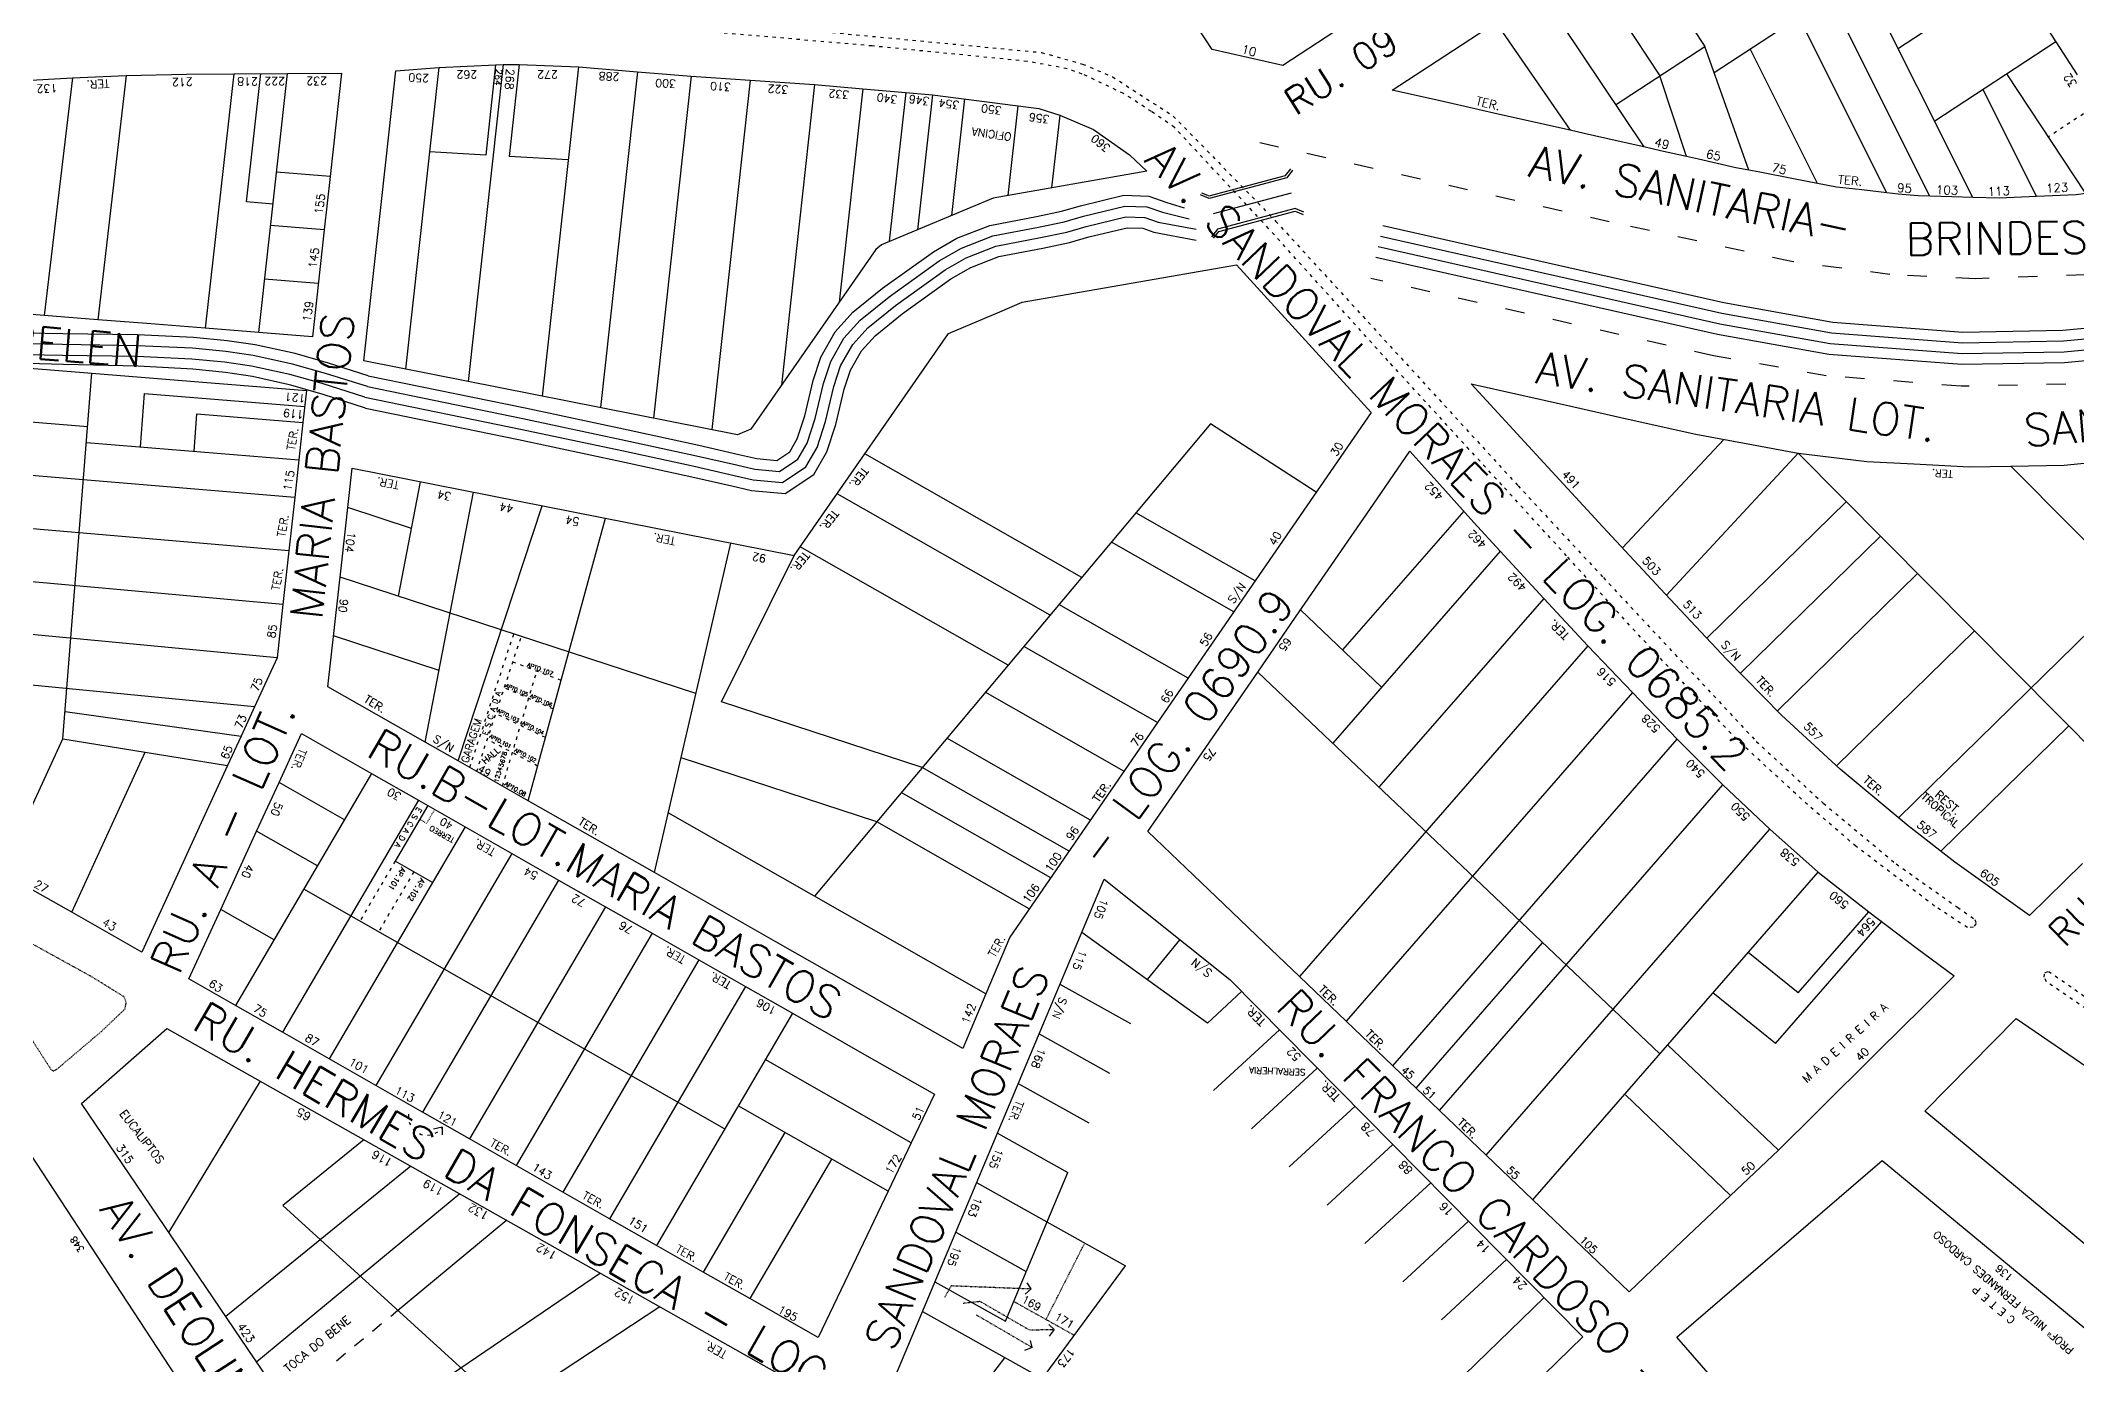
# Model space of a CAD drawing. Extents: x 714896 to 749292, y 8417558 to 8447149.
# Drawn here: x 739673.9 to 740052.2, y 8425332.4 to 8425578.3 of the extents above; entities that cross this region are included whole.
import ezdxf

# ---------------------------------------------------------------- set-up
doc = ezdxf.new("R2010")
doc.units = 0
doc.header["$MEASUREMENT"] = 0
doc.linetypes.add('ACAD_ISO03W100', pattern=[30, 12, -18])
for name, color, linetype in [('LOTE', 7, 'CONTINUOUS'), ('NUM-PORTA', 7, 'CONTINUOUS'), ('QUADRA', 6, 'CONTINUOUS'), ('REFERENCIA', 7, 'CONTINUOUS'), ('TEXTO', 7, 'CONTINUOUS'), ('TEXTODERUA', 3, 'CONTINUOUS')]:
    doc.layers.add(name, color=color, linetype=linetype)
doc.styles.add('ROMANS', font='ROMANS.SHX', dxfattribs={"height": 1.5})

msp = doc.modelspace()

# ---------------------------------------------------------------- linework, layer by layer
at = {"layer": 'LOTE', "color": 7}
for p, q in [((739891.34, 8425507.14, 428.87), (739817.7, 8425419.39, 37.89)), ((739735.42, 8425442.18, 510.78), (739710.14, 8425399.04, 510.78)), ((739744.11, 8425437.23, 510.78), (739718.83, 8425394.09, 510.78)), ((739745.84, 8425436.24, 510.78), (739739.78, 8425425.89, 510.78)), ((739752.8, 8425432.28, 510.78), (739727.52, 8425389.14, 510.78)), ((739761.49, 8425427.33, 510.78), (739736.21, 8425384.19, 510.78)), ((739770.17, 8425422.38, 510.78), (739744.89, 8425379.24, 510.78)), ((739778.86, 8425417.43, 510.78), (739753.58, 8425374.29, 510.78)), ((739787.55, 8425412.48, 510.78), (739762.27, 8425369.34, 510.78)), ((739890.74, 8425395.81, 513.88), (739867.4, 8425412.65, 513.8)), ((739885.62, 8425411.3, 514.05), (739879.53, 8425403.9, 513.86)), ((739796.24, 8425407.53, 510.78), (739770.96, 8425364.39, 510.78)), ((739804.93, 8425402.58, 510.78), (739779.65, 8425359.44, 510.78)), ((739897.11, 8425401.68), (739890.74, 8425395.81, 513.88)), ((739813.62, 8425397.63, 510.78), (739788.34, 8425354.49, 510.78)), ((739904.14, 8425394.56), (739891.9, 8425383.29, -0.48)), ((739911.16, 8425387.45), (739898.93, 8425376.17, -0.48)), ((739918.19, 8425380.34), (739905.96, 8425369.06, -0.48)), ((739734, 8425374.12, 511.31), (739718.91, 8425361.88, 510.85)), ((739812.22, 8425375.47, 510.78), (739797.03, 8425349.54, 510.78)), ((739925.22, 8425373.23), (739912.99, 8425361.95, -0.48)), ((739742.71, 8425369.21, 511.31), (739708.31, 8425341.29, 510.7)), ((739820.91, 8425370.52, 510.78), (739805.72, 8425344.59, 510.78)), ((739932.25, 8425366.11), (739920.02, 8425354.83, -0.48)), ((739751.81, 8425364.07, 511.31), (739714.06, 8425332.82, 510.7)), ((739718.91, 8425361.88, 510.85), (739783.07, 8425303.5, 512.98)), ((739760.52, 8425359.15, 511.31), (739739.46, 8425341.72, 510.97)), ((739939.28, 8425359), (739927.05, 8425347.72, -0.48)), ((739851.11, 8425317.66, 511.91), (739875.53, 8425350.68, 514.34)), ((739946.31, 8425351.89), (739934.25, 8425340.65, -0.59)), ((739777.98, 8425349.3, 511.31), (739726.52, 8425314.43, 510.7)), ((739789, 8425343.08, 511.31), (739732.35, 8425305.83, 510.7)), ((739953.31, 8425344.8, 513.8), (739934.3, 8425326.36, 512.89)), ((739843.95, 8425321.66, 511.91), (739853.12, 8425333.61, 512.88))]:
    msp.add_line(p, q, dxfattribs=at)
at = {"layer": 'LOTE', "color": 7, "linetype": 'ACAD_ISO03W100', "ltscale": 0.01}
msp.add_line((739747.15, 8425435.5, 510.78), (739745.63, 8425432.91, 510.78), dxfattribs=at)
at = {"layer": 'LOTE', "color": 7, "linetype": 'ACAD_ISO03W100', "ltscale": 0.05}
for p, q in [((739739.78, 8425425.89, 510.78), (739733.25, 8425414.76, 510.78)), ((739743.25, 8425423.91, 510.78), (739736.73, 8425412.78, 510.78))]:
    msp.add_line(p, q, dxfattribs=at)
at = {"layer": 'LOTE', "color": 7, "linetype": 'ACAD_ISO03W100', "ltscale": 0.3}
for points in [[(740784.81, 8425886.38), (740760.74, 8425888.37), (740747.57, 8425887.49), (740733.57, 8425883.45), (740718.66, 8425874.76), (740641.66, 8425798.47), (740540.94, 8425697.74), (740476.1, 8425634.19), (740454.77, 8425617.08), (740431.53, 8425601.18), (740397.08, 8425582.04), (740353.8, 8425564.34), (740320.47, 8425554.88), (740247.56, 8425542.21), (740155.41, 8425528.44), (740066.22, 8425516.02), (740050.29, 8425514.51), (740030.83, 8425514.15), (740005.73, 8425516.08), (739984.78, 8425519.82), (739921.14, 8425534.18)], [(740054.01, 8425534.83), (740033.43, 8425534.1), (740017.55, 8425534.9), (739999.29, 8425537.3), (739965.44, 8425544.68), (739897.47, 8425560.02)]]:
    msp.add_lwpolyline(points, dxfattribs=at)
at = {"layer": 'LOTE', "color": 7, "linetype": 'CONTINUOUS', "elevation": 510.27}
for points in [[(739984.93, 8425572.44), (740031.99, 8425603.22)], [(739969.47, 8425598.17), (739983.21, 8425577.29)], [(739961.1, 8425592.7), (739974.84, 8425571.82)], [(740040.2, 8425590.66), (740019.16, 8425576.9)], [(739952.73, 8425587.23), (739971.84, 8425558.62)], [(739944.36, 8425581.75), (739958.19, 8425561.7)], [(739966.62, 8425566.44), (739983.21, 8425577.29)], [(740048.4, 8425578.11), (740025.92, 8425563.4)]]:
    msp.add_lwpolyline(points, dxfattribs=at)
at = {"layer": 'LOTE', "color": 7, "linetype": 'CONTINUOUS', "flags": 128}
for points, elevation in [([(740033.01, 8425549.23), (740012.4, 8425590.4)], 510.27), ([(740025, 8425549.47), (740006.46, 8425586.52)], 510.27), ([(740017.03, 8425550.11), (740000.69, 8425582.75)], 510.27), ([(739991.38, 8425554.29), (739983.21, 8425577.29)], 510.27), ([(740004.14, 8425551.83), (739991.63, 8425576.82)], 510.27), ([(739747.88, 8425573.39), (739741.71, 8425517.32)], 509.73), ([(739759.87, 8425573.9), (739753.39, 8425515.02)], 509.73), ([(739758.47, 8425573.84), (739756.63, 8425557.07)], 509.73), ([(739762.87, 8425573.9), (739760.99, 8425556.82)], 509.73), ([(739773.87, 8425573.51), (739767.12, 8425512.3)], 509.73), ([(739784.83, 8425572.58), (739777.95, 8425510.16)], 509.73), ([(739794.79, 8425571.78), (739787.79, 8425508.22)], 509.73), ([(739805.77, 8425571), (739798.62, 8425506.08)], 509.73), ([(739817.74, 8425570.21), (739811.58, 8425514.31)], 509.73), ([(739826.71, 8425569.43), (739822.34, 8425529.79)], 509.73), ([(739979.79, 8425556.82), (739974.84, 8425571.82)], 510.27), ([(740044.86, 8425549.4), (740034.91, 8425569.28)], 510.27), ([(740053.99, 8425549.94), (740039.33, 8425572.17)], 510.27), ([(739834.67, 8425568.72), (739831.63, 8425541.07)], 509.73), ([(739839.66, 8425568.29), (739836.88, 8425543.2)], 509.73), ([(739845.61, 8425567.52), (739843.21, 8425545.86)], 0.14), ([(739855.53, 8425566.25), (739853.68, 8425549.58)], 0.14), ([(739863.3, 8425564.51), (739861.8, 8425551)], 509.73), ([(739727.69, 8425553.14), (739717.76, 8425553.93)], 510.06), ([(739726.59, 8425543.2), (739716.65, 8425543.99)], 510.06), ([(739725.5, 8425533.26), (739715.54, 8425534.06)], 510.06), ([(739692.44, 8425502.85), (739693.23, 8425512.81)], 509.92), ([(739693.23, 8425512.81), (739722.98, 8425510.39)], 509.92), ([(739635.51, 8425510.49), (739682.65, 8425506.65)], 509.92), ([(739702.41, 8425502.04), (739702.96, 8425509.01)], 509.92), ([(739702.96, 8425509.01), (739722.65, 8425507.41)], 509.92), ([(739682.41, 8425503.66), (739721.89, 8425500.45)], 509.92), ([(739721.12, 8425493.49), (739636.45, 8425500.53)], 509.92), ([(739720.03, 8425483.55), (739637.68, 8425490.61)], 509.92), ([(739718.93, 8425473.61), (739639.32, 8425480.75)], 509.92), ([(739717.84, 8425463.67), (739641.39, 8425470.93)], 509.92), ([(739713.67, 8425454.58), (739644.06, 8425461.34)], 509.92), ([(739678.44, 8425453.71), (739711.16, 8425449.13)], 509.92), ([(739666.66, 8425423.81), (739678.03, 8425448.59)], 509.92), ([(739678.03, 8425448.59), (739708.66, 8425443.68)], 509.92), ([(739679.69, 8425416.38), (739693.35, 8425446.13)], 509.92), ([(739730.38, 8425433.59), (739718.21, 8425440.52)], 510.78), ([(739725.35, 8425424.99), (739714.04, 8425431.43)], 510.78), ([(739746.73, 8425421.93), (739739.78, 8425425.89)], 510.78), ([(739801.03, 8425376.15), (739722.83, 8425420.7)], 510.78), ([(739717.29, 8425411.24), (739707.37, 8425416.89)], 510.78), ([(739835.72, 8425373.57), (739808.58, 8425389.03)], 510.78), ([(739831.4, 8425364.54), (739803.53, 8425380.42)], 510.78)]:
    msp.add_lwpolyline(points, dxfattribs=dict(at, elevation=elevation))
at = {"layer": 'LOTE', "color": 7, "linetype": 'ACAD_ISO03W100', "ltscale": 0.05}
for points, elevation in [([(739788.17, 8425583.01), (739859.91, 8425576.16), (739867.56, 8425574.01), (739873.13, 8425571.63), (739884.41, 8425564.35), (739903.42, 8425544.83), (739948.47, 8425495.66), (739964.33, 8425478.57), (739992.76, 8425448.14), (740005.21, 8425436.65), (740018.76, 8425425.36), (740030.15, 8425417.31), (740033.4, 8425415.06), (740033.62, 8425414.29), (740033.1, 8425413.6), (740031.99, 8425413.55), (740031.99, 8425413.55), (740025.9, 8425417.55), (740011.3, 8425428.64), (740002.28, 8425436.39), (739989.1, 8425448.53), (739983.53, 8425454.37), (739971.24, 8425467.53), (739957.5, 8425482.62), (739945.47, 8425495.78), (739924.29, 8425518.88), (739902.11, 8425543.47), (739884.62, 8425562.24), (739880.33, 8425565.2), (739875.16, 8425568.54), (739867.5, 8425572.16), (739864.68, 8425573.15), (739857.24, 8425574.51), (739828.45, 8425577.37), (739786.64, 8425581.03)], 512.94), ([(740056.06, 8425566.39), (740047.03, 8425560.48)], 510.27)]:
    msp.add_lwpolyline(points, dxfattribs=dict(at, elevation=elevation))
at = {"layer": 'LOTE', "color": 7, "linetype": 'CONTINUOUS', "flags": 128}
for points in [[(739679.82, 8425571.43), (739674.57, 8425527.31)], [(739689.81, 8425571.86), (739684.53, 8425526.51)], [(739709.8, 8425572.2), (739704.47, 8425524.92)], [(739712.14, 8425548.38), (739714.8, 8425572.23)], [(739714.44, 8425524.12), (739719.8, 8425572.26)], [(739756.63, 8425557.07), (739746.15, 8425557.68)], [(739771.96, 8425556.19), (739760.99, 8425556.82)], [(739717.1, 8425547.98), (739712.14, 8425548.38)], [(739678.03, 8425448.59), (739683.44, 8425516.57)], [(739910.99, 8425494.45), (739891.34, 8425507.14)], [(739867.38, 8425478.59), (739827.07, 8425501.55)], [(739861.52, 8425471.61), (739821.94, 8425494.16)], [(739899.65, 8425477.98), (739877.47, 8425490.62)], [(739853.71, 8425462.31), (739815.09, 8425484.31)], [(739895.67, 8425472.22), (739872.91, 8425485.19)], [(739887.16, 8425459.87), (739863.15, 8425473.55)], [(739881.49, 8425451.63), (739856.64, 8425465.79)], [(739875.24, 8425442.58), (739849.47, 8425457.26)], [(739869, 8425433.52), (739842.31, 8425448.72)], [(739865.03, 8425427.76), (739837.76, 8425443.29)], [(739861.63, 8425422.81), (739833.85, 8425438.64)], [(739849.58, 8425401.23), (739790.55, 8425434.86)], [(739857.65, 8425417.05), (739829.29, 8425433.21)]]:
    msp.add_lwpolyline(points, dxfattribs=at)
at = {"layer": 'LOTE', "color": 7}
for points in [[(739967.86, 8425484.11), (739986.75, 8425504.24)], [(739976.04, 8425475.33), (740000.52, 8425501.69)], [(740064.93, 8425436.85), (740000.52, 8425501.69)], [(740062.68, 8425476.53), (740040.07, 8425499.29)], [(739983.57, 8425467.31), (740009.46, 8425492.65)], [(740019.21, 8425433.93), (740078.91, 8425492.43)], [(739989.8, 8425460.81), (740015.82, 8425486.28)], [(739996.67, 8425453.83), (740022.72, 8425479.34)], [(739953.27, 8425474.68), (739922.62, 8425439.64)], [(739923.13, 8425458.23), (739908.05, 8425472.56)], [(740007.65, 8425443.6), (740033.29, 8425468.7)], [(739961.46, 8425465.91), (739907.87, 8425404.44)], [(739974.8, 8425390.06), (739900.11, 8425461.03)], [(739969.73, 8425457.22), (739916.54, 8425396.14)], [(739925.21, 8425387.85), (739978.04, 8425448.56)], [(740027.02, 8425427.69), (740050.86, 8425451.02)], [(739933.88, 8425379.55), (739986.55, 8425440.1)], [(739942.56, 8425371.26), (739995.27, 8425431.85)], [(739951.23, 8425362.97), (740004.23, 8425423.87)], [(739996.33, 8425391.98), (740016.08, 8425414.68)], [(740000.56, 8425401.42), (740013.69, 8425416.49)], [(739929.55, 8425383.7), (739953.05, 8425410.71)], [(740000.56, 8425401.42), (739991.24, 8425408.94)], [(739996.33, 8425391.98), (739984.67, 8425401.39)]]:
    msp.add_lwpolyline(points, dxfattribs=at)
at = {"layer": 'LOTE', "color": 7, "flags": 128}
for points in [[(739740.44, 8425475.13), (739744.53, 8425496.38)], [(739745.39, 8425448.01), (739754.34, 8425494.44)], [(739742.86, 8425487.72), (739730.97, 8425491.61)], [(739751.48, 8425444.54), (739767.09, 8425491.92)], [(739764.51, 8425437.12), (739778.87, 8425489.6)], [(739787.97, 8425423.75), (739802.17, 8425484.99)], [(739800.45, 8425455.5), (739813.95, 8425482.67)], [(739795.69, 8425457.05), (739729.55, 8425478.69)], [(739747.96, 8425461.34), (739728.35, 8425467.76)], [(739837.76, 8425443.29), (739800.45, 8425455.5)], [(739829.29, 8425433.21), (739792.92, 8425445.11)], [(739863.35, 8425403.02), (739876.45, 8425395.71)], [(739859.48, 8425393.81), (739872.57, 8425386.49)], [(739697.76, 8425356.86), (739714.78, 8425384.98)], [(739855.6, 8425384.59), (739868.7, 8425377.27)], [(739748.53, 8425376.44), (739746.94, 8425376.11)], [(739748.53, 8425376.44), (739748.53, 8425375.02)], [(739851.73, 8425375.37), (739864.82, 8425368.05)], [(739847.85, 8425366.15), (739875.53, 8425350.68)], [(739853.2, 8425340.39), (739864.82, 8425368.05)], [(739843.98, 8425356.93), (739857.07, 8425349.61)], [(739840.1, 8425347.71), (739853.2, 8425340.39)], [(739837.78, 8425342.18), (739886.53, 8425314.94)]]:
    msp.add_lwpolyline(points, dxfattribs=at)
at = {"layer": 'LOTE', "color": 7, "elevation": 512.81}
for points in [[(739938.4, 8425490.9), (739915.87, 8425465.13)], [(739945.13, 8425483.5), (739914.04, 8425447.79)], [(739996.91, 8425372.2), (739976.28, 8425391.76)], [(739968.43, 8425382.45), (739987.96, 8425363.78)]]:
    msp.add_lwpolyline(points, dxfattribs=at)
at = {"layer": 'LOTE', "color": 7, "linetype": 'ACAD_ISO03W100', "ltscale": 0.05, "flags": 128}
for points in [[(739753.65, 8425443.31), (739761.83, 8425468.13)], [(739754.95, 8425442.56), (739763.23, 8425467.67)], [(739759.73, 8425439.84), (739766.13, 8425461.18)], [(739770.63, 8425459.47), (739761.65, 8425462.88)], [(739769.17, 8425454.17), (739760.07, 8425458.09)], [(739767.72, 8425448.86), (739758.49, 8425453.3)], [(739766.27, 8425443.56), (739756.91, 8425448.52)], [(739742.27, 8425378.89), (739742.24, 8425378.1), (739742.43, 8425377.22), (739742.94, 8425376.29), (739743.55, 8425375.67), (739744.63, 8425375.1), (739745.71, 8425374.93), (739746.99, 8425375.19), (739747.76, 8425375.63), (739748.53, 8425376.44)]]:
    msp.add_lwpolyline(points, dxfattribs=at)
at = {"layer": 'LOTE', "color": 7, "linetype": 'ACAD_ISO03W100', "ltscale": 0.01, "elevation": 510.78, "flags": 128}
msp.add_lwpolyline([(739745.63, 8425432.91), (739744.33, 8425433.66)], dxfattribs=at)
at = {"layer": 'LOTE', "color": 7, "linetype": 'ACAD_ISO03W100', "ltscale": 0.005, "elevation": 509.76}
msp.add_lwpolyline([(739676.92, 8425387.22), (739685.19, 8425394.24), (739689.59, 8425398.42), (739689.83, 8425399.68), (739689.35, 8425400.72), (739683.51, 8425404.34), (739664.41, 8425414.88), (739662.62, 8425414.83), (739661.3, 8425414.21), (739660.5, 8425413.26), (739660.2, 8425411.52), (739667.96, 8425399.43), (739675.79, 8425387.24), (739676.26, 8425386.91), (739676.92, 8425387.22)], close=True, dxfattribs=at)
at = {"layer": 'LOTE', "color": 7, "linetype": 'ACAD_ISO03W100', "ltscale": 0.05, "elevation": 514.6}
msp.add_lwpolyline([(740152.72, 8425330.24), (740135.92, 8425341.83), (740124.4, 8425349.8), (740102.32, 8425365.12), (740077.53, 8425382.44), (740046.67, 8425403.46), (740046.27, 8425404.31), (740046.38, 8425405.14), (740047.04, 8425405.41), (740078.23, 8425383.99), (740109.74, 8425362.07), (740153.86, 8425331.89), (740154.17, 8425331.54), (740154.14, 8425330.88), (740153.6, 8425330.26), (740152.72, 8425330.24)], close=True, dxfattribs=at)
at = {"layer": 'LOTE', "color": 7, "linetype": 'ACAD_ISO03W100', "ltscale": 0.005, "flags": 128}
for points in [[(739860.76, 8425340.72), (739867.95, 8425354.92)], [(739854.75, 8425344.08), (739866, 8425337.8)]]:
    msp.add_lwpolyline(points, dxfattribs=at)
at = {"layer": 'LOTE', "color": 2, "linetype": 'ACAD_ISO03W100', "ltscale": 0.004, "flags": 128}
msp.add_lwpolyline([(739841.96, 8425344.89), (739843.18, 8425347.01), (739858.01, 8425346.43)], dxfattribs=at)
at = {"layer": 'LOTE', "color": 2, "linetype": 'CONTINUOUS', "flags": 128}
for points in [[(739858.01, 8425346.43), (739856.85, 8425345.41)], [(739858.01, 8425346.43), (739857.24, 8425347.52)]]:
    msp.add_lwpolyline(points, dxfattribs=at)
at = {"layer": 'LOTE', "color": 3, "linetype": 'ACAD_ISO03W100', "ltscale": 0.004, "flags": 128}
msp.add_lwpolyline([(739845.37, 8425343.76), (739848.46, 8425344.11), (739857.61, 8425338.8), (739862.25, 8425338.86)], dxfattribs=at)
at = {"layer": 'LOTE', "color": 7, "ltscale": 0.1}
for points in [[(739735.58, 8425338.57), (739737.27, 8425339.95)], [(739738.97, 8425341.32), (739739.46, 8425341.72)], [(739732.21, 8425335.82), (739733.89, 8425337.2)], [(739728.87, 8425333.06), (739730.54, 8425334.44)]]:
    msp.add_lwpolyline(points, dxfattribs=at)
at = {"layer": 'LOTE', "color": 1, "linetype": 'ACAD_ISO03W100', "ltscale": 0.004, "flags": 128}
msp.add_lwpolyline([(739847.75, 8425341.61), (739858.21, 8425335.51)], dxfattribs=at)
at = {"layer": 'LOTE', "color": 3, "linetype": 'CONTINUOUS', "flags": 128}
for points in [[(739862.25, 8425338.86), (739861.27, 8425339.78)], [(739862.25, 8425338.86), (739861.32, 8425337.63)]]:
    msp.add_lwpolyline(points, dxfattribs=at)
at = {"layer": 'LOTE', "color": 1, "linetype": 'CONTINUOUS', "flags": 128}
for points in [[(739858.21, 8425335.51), (739856.76, 8425334.98)], [(739858.21, 8425335.51), (739857.89, 8425336.81)]]:
    msp.add_lwpolyline(points, dxfattribs=at)
at = {"layer": 'QUADRA', "color": 6}
for points, elevation in [([(739904.74, 8425573.76), (739891.66, 8425576.71), (739861.58, 8425622.49), (739972.15, 8425694.8), (740007.38, 8425640.89), (739904.74, 8425573.76)], 509.58), ([(740029.56, 8425404.6), (740023.69, 8425398.77), (740015.59, 8425390.74), (740003.8, 8425379.04), (739996.91, 8425372.2), (739987.96, 8425363.78), (739977.81, 8425354.14), (739969.11, 8425345.87), (739960.44, 8425354.15), (739951.23, 8425362.97), (739942.56, 8425371.26), (739933.88, 8425379.55), (739929.55, 8425383.7), (739925.21, 8425387.85), (739916.54, 8425396.14), (739907.87, 8425404.44), (739899.9, 8425412.06), (739893.77, 8425417.91), (739886.78, 8425424.6), (739879.68, 8425431.39), (739885.23, 8425439.44), (739890.45, 8425447.01), (739894.7, 8425453.19), (739900.11, 8425461.03), (739907.14, 8425471.23), (739914.44, 8425481.83), (739921.62, 8425492.24), (739928.39, 8425502.07), (739933.95, 8425495.87), (739940.26, 8425488.83), (739945.13, 8425483.5), (739953.27, 8425474.68), (739961.46, 8425465.91), (739969.73, 8425457.22), (739978.04, 8425448.56), (739986.55, 8425440.1), (739995.27, 8425431.85), (740004.23, 8425423.87), (740013.69, 8425416.49), (740022.43, 8425409.85), (740029.56, 8425404.6)], 512.81)]:
    msp.add_lwpolyline(points, close=True, dxfattribs=dict(at, elevation=elevation))
at = {"layer": 'QUADRA', "color": 6, "elevation": 510.27}
for points in [[(740053.99, 8425549.94), (740052.19, 8425549.73), (740044.86, 8425549.4), (740037.91, 8425549.09), (740033.01, 8425549.23), (740029.09, 8425549.34), (740025, 8425549.47), (740022.84, 8425549.54), (740019.1, 8425549.86), (740017.03, 8425550.11), (740012.4, 8425550.64), (740007.64, 8425551.15), (740004.14, 8425551.83), (739999.67, 8425552.69), (739993.43, 8425553.89), (739991.38, 8425554.29), (739988.96, 8425554.75), (739982, 8425556.33), (739979.79, 8425556.82), (739974.94, 8425557.91), (739971.84, 8425558.62), (739967.06, 8425559.7), (739960.78, 8425561.11), (739958.19, 8425561.7), (739958.19, 8425561.7), (739945.58, 8425564.54), (739934.83, 8425566.97), (739925.11, 8425569.16), (739934.87, 8425575.55), (739944.36, 8425581.75)], [(740045.36, 8425582.77), (740048.4, 8425578.11), (740052.37, 8425572.03)]]:
    msp.add_lwpolyline(points, dxfattribs=at)
at = {"layer": 'QUADRA', "color": 6, "linetype": 'CONTINUOUS'}
for points, elevation in [([(739739.91, 8425572.75), (739747.88, 8425573.39), (739758.47, 8425573.84), (739759.87, 8425573.9), (739762.87, 8425573.9), (739773.87, 8425573.51), (739784.83, 8425572.58), (739794.79, 8425571.78), (739805.77, 8425571), (739817.74, 8425570.21), (739826.71, 8425569.43), (739834.67, 8425568.72), (739839.66, 8425568.29), (739859.44, 8425565.74), (739863.3, 8425564.51), (739869.58, 8425561.85), (739876.29, 8425557.17), (739879.46, 8425554.09), (739850.92, 8425549.1), (739830.18, 8425540.39), (739829.11, 8425539.52), (739805.92, 8425506.17), (739803.39, 8425505.14), (739733.97, 8425518.85), (739734.96, 8425527.83), (739737.17, 8425547.9), (739738.66, 8425561.43), (739739.91, 8425572.75)], 0.14), ([(739818.4, 8425337.37), (739805.72, 8425344.59), (739797.03, 8425349.54), (739788.34, 8425354.49), (739779.65, 8425359.44), (739770.96, 8425364.39), (739762.27, 8425369.34), (739753.58, 8425374.29), (739744.89, 8425379.24), (739736.21, 8425384.19), (739727.52, 8425389.14), (739718.83, 8425394.09), (739710.14, 8425399.04), (739701.45, 8425403.99), (739707.37, 8425416.89), (739714.04, 8425431.43), (739718.21, 8425440.52), (739722.38, 8425449.61), (739735.42, 8425442.18), (739744.11, 8425437.23), (739752.8, 8425432.28), (739761.49, 8425427.33), (739770.17, 8425422.38), (739778.86, 8425417.43), (739787.55, 8425412.48), (739796.24, 8425407.53), (739804.93, 8425402.58), (739813.62, 8425397.63), (739827.04, 8425389.99), (739840.03, 8425382.59), (739835.72, 8425373.57), (739831.4, 8425364.54), (739825.46, 8425352.13), (739818.4, 8425337.37)], 510.78)]:
    msp.add_lwpolyline(points, close=True, dxfattribs=dict(at, elevation=elevation))
for points, elevation in [([(739669.83, 8425570.87), (739679.82, 8425571.43), (739689.81, 8425571.86), (739701.03, 8425572.14), (739709.8, 8425572.2), (739719.8, 8425572.26), (739729.8, 8425572.33), (739727.69, 8425553.14), (739726.59, 8425543.2), (739724.41, 8425523.32), (739714.44, 8425524.12), (739704.47, 8425524.92), (739693.63, 8425525.79), (739684.53, 8425526.51), (739674.57, 8425527.31), (739664.6, 8425528.11)], 510.06), ([(739658.03, 8425518.61), (739683.44, 8425516.57), (739704.02, 8425514.92), (739723.31, 8425513.37), (739722.65, 8425507.41), (739721.89, 8425500.45), (739721.12, 8425493.49), (739720.03, 8425483.55), (739718.93, 8425473.61), (739717.84, 8425463.67), (739713.67, 8425454.58), (739711.16, 8425449.13), (739708.66, 8425443.68), (739704.08, 8425433.69), (739699.05, 8425422.74), (739692.73, 8425408.96), (739692.73, 8425408.96), (739679.69, 8425416.38), (739666.66, 8425423.81)], 509.92)]:
    msp.add_lwpolyline(points, dxfattribs=dict(at, elevation=elevation))
for points in [[(739849.58, 8425401.23), (739845.32, 8425391.09), (739827.65, 8425401.15), (739810.56, 8425410.88), (739787.97, 8425423.75), (739764.51, 8425437.12), (739751.48, 8425444.54), (739745.39, 8425448.01), (739727.31, 8425458.31), (739729.79, 8425480.88), (739731.78, 8425498.9), (739813.95, 8425482.67), (739842.64, 8425523.95), (739852.15, 8425527.97), (739856.34, 8425529.75), (739896.14, 8425536.7), (739921.21, 8425509.27), (739881.49, 8425451.63), (739854.01, 8425411.76), (739849.58, 8425401.23)], [(739977.96, 8425337.41), (740016.12, 8425370.29), (740062.44, 8425331.97), (740126.56, 8425258.2), (740078.03, 8425222.53), (739977.96, 8425337.41)]]:
    msp.add_lwpolyline(points, close=True, dxfattribs=at)
at = {"layer": 'QUADRA', "color": 6}
msp.add_lwpolyline([(740053.36, 8425425.46), (740043.55, 8425415.8), (740043.55, 8425415.8), (740029.64, 8425425.68), (740021, 8425432.45), (740008.32, 8425442.98), (739997.47, 8425453.02), (739987.2, 8425463.45), (739975.81, 8425475.56), (739964.23, 8425488), (739951.87, 8425501.43), (739939.75, 8425514.6), (739957.49, 8425510.63), (739968.93, 8425508.05), (739981.5, 8425505.21), (740000.52, 8425501.69), (740013.31, 8425500.17), (740022.03, 8425499.7), (740032.35, 8425499.14), (740040.07, 8425499.29), (740049.97, 8425499.49), (740063.05, 8425500.75)], dxfattribs=at)
at = {"layer": 'QUADRA', "linetype": 'CONTINUOUS', "elevation": 510}
msp.add_lwpolyline([(739626.69, 8425440.34), (739661.71, 8425386.96), (739699.06, 8425330.14), (739726.53, 8425288.36), (739754.54, 8425245.74), (739786.03, 8425198.08), (739785.68, 8425197.66), (739768.53, 8425199.94), (739754.73, 8425202.31), (739725.34, 8425207.67), (739679.99, 8425216.8), (739633.24, 8425225.77), (739528.69, 8425269.38), (739544.31, 8425295.79), (739561.2, 8425325.42), (739586.54, 8425369.89), (739610.31, 8425411.59), (739626.69, 8425440.34)], close=True, dxfattribs=at)
at = {"layer": 'QUADRA', "color": 6}
for points in [[(739894.89, 8425403.92), (739960.52, 8425337.51), (739907.69, 8425286.04), (739831.97, 8425328.35), (739871.55, 8425422.52), (739894.89, 8425403.92)], [(740070.69, 8425340.72), (740024.08, 8425379.43), (740024.08, 8425379.43), (740041.03, 8425396.64), (740148.49, 8425323.17), (740136.14, 8425283.62), (740131.97, 8425270.24), (740070.69, 8425340.72)], [(739681.49, 8425380.86), (739697.36, 8425394.81), (739810.73, 8425330.81), (739753.62, 8425274.43), (739681.49, 8425380.86)]]:
    msp.add_lwpolyline(points, close=True, dxfattribs=at)
at = {"layer": 'REFERENCIA', "color": 4}
for points in [[(740785.62, 8425896.35), (740760.82, 8425898.4), (740745.83, 8425897.4), (740729.61, 8425892.71), (740712.53, 8425882.76), (740634.61, 8425805.55), (740533.91, 8425704.84), (740469.45, 8425641.68), (740448.81, 8425625.11), (740426.27, 8425609.69), (740392.74, 8425591.07), (740350.53, 8425573.8), (740318.24, 8425564.65), (740245.96, 8425552.09), (740153.98, 8425538.34), (740065.06, 8425525.95), (740049.72, 8425524.5), (740031.13, 8425524.15), (740006.99, 8425526.01), (739986.75, 8425529.62), (739923.34, 8425543.94)], [(740785.45, 8425894.35), (740760.8, 8425896.4), (740746.18, 8425895.42), (740730.4, 8425890.86), (740713.76, 8425881.16), (740636.02, 8425804.14), (740535.32, 8425703.42), (740470.78, 8425640.19), (740450, 8425623.51), (740427.32, 8425607.99), (740393.61, 8425589.27), (740351.18, 8425571.91), (740318.68, 8425562.69), (740246.28, 8425550.11), (740154.27, 8425536.36), (740065.29, 8425523.97), (740049.83, 8425522.5), (740031.07, 8425522.15), (740006.74, 8425524.03), (739986.36, 8425527.66), (739922.9, 8425541.99)], [(740785.13, 8425890.37), (740760.77, 8425892.38), (740746.88, 8425891.46), (740731.99, 8425887.15), (740716.21, 8425877.96), (740638.84, 8425801.3), (740538.13, 8425700.58), (740473.44, 8425637.19), (740452.38, 8425620.29), (740429.42, 8425604.58), (740395.34, 8425585.66), (740352.49, 8425568.12), (740319.57, 8425558.79), (740246.92, 8425546.16), (740154.84, 8425532.4), (740065.76, 8425519.99), (740050.06, 8425518.51), (740030.95, 8425518.15), (740006.23, 8425520.06), (739985.57, 8425523.74), (739922.02, 8425538.08)], [(740785.29, 8425892.36), (740760.79, 8425894.39), (740746.53, 8425893.44), (740731.19, 8425889.01), (740714.98, 8425879.56), (740637.43, 8425802.72), (740536.72, 8425702), (740472.11, 8425638.69), (740451.19, 8425621.9), (740428.37, 8425606.29), (740394.47, 8425587.46), (740351.84, 8425570.02), (740319.13, 8425560.74), (740246.6, 8425548.14), (740154.55, 8425534.38), (740065.52, 8425521.98), (740049.95, 8425520.5), (740031.01, 8425520.15), (740006.49, 8425522.04), (739985.96, 8425525.7), (739922.46, 8425540.03)]]:
    msp.add_lwpolyline(points, dxfattribs=at)
at = {"layer": 'REFERENCIA', "color": 24}
for points in [[(739906.59, 8425554.28), (739905.53, 8425552.89), (739891.07, 8425549.04), (739889.46, 8425549.71)], [(739889.62, 8425550.11), (739891.1, 8425549.5), (739905.27, 8425553.28), (739906.25, 8425554.54)], [(739908.69, 8425546.49), (739907.08, 8425547.16), (739892.6, 8425543.3), (739891.53, 8425541.91)], [(739891.88, 8425541.65), (739892.86, 8425542.91), (739907.05, 8425546.7), (739908.52, 8425546.08)]]:
    msp.add_lwpolyline(points, dxfattribs=at)
at = {"layer": 'REFERENCIA', "color": 120, "linetype": 'CONTINUOUS', "flags": 128}
for points in [[(739734.65, 8425514.07), (739763.52, 8425508.14), (739782.67, 8425504.08), (739795.77, 8425501.21), (739803.25, 8425499.52), (739806.66, 8425498.74), (739811.24, 8425498.32), (739814.64, 8425500.57), (739816.36, 8425503.55), (739817.84, 8425508.13), (739819.42, 8425514.66), (739820.74, 8425518.71), (739823.19, 8425523.06), (739826.24, 8425526.44), (739831.6, 8425530.76), (739840.92, 8425537.45), (739845.04, 8425539.82), (739850.85, 8425542.08), (739859.35, 8425543.72), (739864.14, 8425544.72), (739867.69, 8425545.74), (739875.4, 8425547.62), (739879.5, 8425547.47), (739882.39, 8425546.47), (739887.38, 8425545.24)], [(739734.77, 8425516.08), (739763.93, 8425510.1), (739783.09, 8425506.04), (739796.21, 8425503.16), (739803.69, 8425501.47), (739806.98, 8425500.72), (739810.72, 8425500.37), (739813.14, 8425501.98), (739814.53, 8425504.37), (739815.91, 8425508.67), (739817.5, 8425515.21), (739818.9, 8425519.52), (739821.56, 8425524.24), (739824.87, 8425527.9), (739830.39, 8425532.35), (739839.84, 8425539.13), (739844.17, 8425541.63), (739850.3, 8425544.01), (739858.96, 8425545.68), (739863.66, 8425546.67), (739867.18, 8425547.68), (739875.2, 8425549.63), (739879.87, 8425549.46), (739883.2, 8425548.3), (739886.44, 8425547.31)], [(739734.14, 8425512.13), (739763.11, 8425506.18), (739782.25, 8425502.13), (739795.34, 8425499.26), (739802.81, 8425497.57), (739806.34, 8425496.77), (739811.75, 8425496.26), (739816.13, 8425499.16), (739818.2, 8425502.73), (739819.76, 8425507.58), (739821.35, 8425514.12), (739822.58, 8425517.91), (739824.83, 8425521.89), (739827.62, 8425524.98), (739832.81, 8425529.17), (739842.01, 8425535.77), (739845.91, 8425538.02), (739851.41, 8425540.15), (739859.75, 8425541.76), (739864.62, 8425542.78), (739868.21, 8425543.81), (739875.61, 8425545.61), (739879.13, 8425545.48), (739881.58, 8425544.63), (739888.65, 8425543.3)], [(739734.29, 8425510.06), (739762.7, 8425504.23), (739781.83, 8425500.17), (739794.9, 8425497.3), (739802.36, 8425495.62), (739806.02, 8425494.79), (739812.27, 8425494.2), (739817.63, 8425497.75), (739820.04, 8425501.92), (739821.69, 8425507.04), (739823.27, 8425513.57), (739824.42, 8425517.1), (739826.46, 8425520.71), (739829, 8425523.53), (739834.03, 8425527.58), (739843.09, 8425534.08), (739846.77, 8425536.21), (739851.96, 8425538.22), (739860.14, 8425539.8), (739865.1, 8425540.84), (739868.72, 8425541.88), (739875.81, 8425543.6), (739878.76, 8425543.49), (739880.77, 8425542.8), (739888.65, 8425541.27)]]:
    msp.add_lwpolyline(points, dxfattribs=at)
at = {"layer": 'REFERENCIA', "color": 24, "elevation": 0.15}
msp.add_lwpolyline([(739906.3, 8425550.02), (739891.84, 8425546.17)], dxfattribs=at)
at = {"layer": 'REFERENCIA', "color": 120, "linetype": 'CONTINUOUS'}
for points in [[(739734.14, 8425512.13), (739726.24, 8425514.62), (739720.22, 8425516.33), (739713.07, 8425517.87), (739708.07, 8425518.61), (739702.01, 8425519.19), (739691.81, 8425519.67), (739677.96, 8425519.87), (739671.26, 8425520), (739663.05, 8425520.38), (739653.94, 8425521.05), (739647.7, 8425521.64), (739641.24, 8425522.31), (739634.02, 8425523.82)], [(739734.65, 8425514.07), (739726.82, 8425516.53), (739720.71, 8425518.27), (739713.43, 8425519.84), (739708.31, 8425520.59), (739702.15, 8425521.19), (739691.87, 8425521.67), (739677.99, 8425521.87), (739671.32, 8425522), (739663.17, 8425522.37), (739654.11, 8425523.05), (739647.89, 8425523.63), (739641.45, 8425524.29), (739634.05, 8425525.74)], [(739734.77, 8425516.08), (739727.4, 8425518.45), (739721.19, 8425520.21), (739713.78, 8425521.81), (739708.56, 8425522.58), (739702.29, 8425523.18), (739691.93, 8425523.67), (739678.03, 8425523.87), (739671.39, 8425524), (739663.29, 8425524.37), (739654.27, 8425525.04), (739648.09, 8425525.62), (739641.66, 8425526.28), (739634.07, 8425527.56)], [(739734.29, 8425510.06), (739726.42, 8425512.6), (739720.41, 8425514.35), (739713.26, 8425515.94), (739708.27, 8425516.7), (739702.21, 8425517.33), (739692.01, 8425517.87), (739678.17, 8425518.16), (739671.47, 8425518.34), (739663.26, 8425518.77), (739654.15, 8425519.51), (739647.92, 8425520.13), (739641.46, 8425520.84), (739633.99, 8425522.25)]]:
    msp.add_lwpolyline(points, dxfattribs=at)

# ---------------------------------------------------------------- texts
at = {"layer": 'NUM-PORTA', "color": 7, "style": 'ROMANS'}
for s, height, rotation, p in [('10', 1.596, 345.3978, (739896.96, 8425576.08, 509.58)), ('212', 1.5, 182.4006, (739702.14, 8425571.51)), ('218', 1.5, 180.1793, (739714.29, 8425571.53)), ('222', 1.5, 180.1793, (739719.34, 8425571.57)), ('232', 1.5, 180.1793, (739727.14, 8425571.62)), ('250', 1.5, 177.419, (739746.14, 8425572.1)), ('262', 1.5, 180.202, (739755.06, 8425572.82)), ('264', 1.2, 263.837, (739758.52, 8425573.14)), ('268', 1.5, 266.4228, (739760.46, 8425573.16)), ('272', 1.5, 179.9799, (739770.06, 8425572.82)), ('288', 1.5, 177.419, (739781.51, 8425572.37)), ('300', 1.5, 177.419, (739792.01, 8425571.08)), ('310', 1.5, 177.419, (739802.22, 8425570.5)), ('322', 1.5, 177.419, (739812.9, 8425570.01)), ('332', 1.487, 174.7981, (739824.22, 8425569)), ('340', 1.487, 172.7647, (739833.2, 8425568.13)), ('346', 1.487, 172.7647, (739839.16, 8425567.8)), ('354', 1.487, 172.7647, (739844.71, 8425567.09)), ('350', 1.487, 172.7647, (739852.59, 8425566.08)), ('356', 1.487, 172.7647, (739861.47, 8425564.45)), ('360', 1.487, 140.9926, (739872.85, 8425558.67)), ('49', 1.6, 346.5359, (739973.7, 8425558.77, 510.27)), ('65', 1.6, 346.5359, (739983.29, 8425556.63, 510.27)), ('75', 1.6, 346.5359, (739995.5, 8425554.1, 510.27)), ('95', 1.603, 356.4253, (740018.89, 8425550.24, 510.27)), ('103', 1.603, 358.1642, (740026.13, 8425549.85, 510.27)), ('113', 1.603, 2.286, (740035.79, 8425549.52, 510.27)), ('123', 1.603, 3.2314, (740046.64, 8425550.11, 510.27)), ('155', 1.5, 82.136, (739726.28, 8425546.02)), ('145', 1.5, 82.136, (739725.17, 8425535.99)), ('139', 1.5, 82.136, (739724.08, 8425526.05)), ('121', 1.5, 174.519, (739723.2, 8425512.59)), ('119', 1.5, 174.519, (739722.87, 8425509.6)), ('30', 1.487, 60.0105, (739914.81, 8425500.99)), ('115', 1.5, 80.2401, (739720.46, 8425494.59)), ('452', 1.5, 135.3922, (739934.74, 8425493.83)), ('40', 1.487, 60.0105, (739903.36, 8425484.37)), ('462', 1.5, 135.3922, (739942.8, 8425484.89)), ('492', 1.5, 135.3922, (739950.2, 8425476.92)), ('S/N', 1.487, 54.0886, (739895.61, 8425473.61)), ('56', 1.487, 60.0105, (739890.52, 8425465.62)), ('65', 1.428, 232.7632, (739905.38, 8425467.56)), ('75', 1.5, 68.0716, (739714.28, 8425457.27)), ('516', 1.5, 135.3922, (739966.79, 8425459.3)), ('66', 1.487, 60.0105, (739883.25, 8425455.07)), ('73', 1.5, 68.0716, (739711.3, 8425450.35)), ('528', 1.5, 135.3922, (739975.05, 8425450.66)), ('76', 1.487, 56.1436, (739877.62, 8425447.03)), ('557', 1.501, 312.7676, (740001.45, 8425450.86)), ('65', 1.5, 68.0716, (739708.7, 8425444.64)), ('8', 0.8, 72.1704, (739760.38, 8425445.45, -37.83)), ('75', 1.428, 232.7632, (739891.3, 8425447.12)), ('540', 1.5, 135.3922, (739983.32, 8425442.27)), ('30', 1.487, 150.949, (739741.09, 8425438.36)), ('40', 1.4, 150.949, (739750.7, 8425432.89)), ('550', 1.5, 135.3922, (739991.69, 8425434.28)), ('587', 1.501, 320.7573, (740022.45, 8425432.4)), ('96', 1.487, 54.9357, (739865.55, 8425429.61)), ('100', 1.487, 56.4129, (739861.68, 8425423.72)), ('538', 1.5, 139.4919, (740000.93, 8425425.92)), ('27', 1.5, 330.949, (739672.55, 8425421.17)), ('106', 1.487, 54.5039, (739857.47, 8425417.92)), ('105', 1.479, 248.6156, (739871.01, 8425419.03)), ('560', 1.5, 140.4294, (740010.08, 8425417.98)), ('43', 1.5, 330.949, (739685.18, 8425414.06)), ('564', 1.5, 227.9007, (740013.87, 8425415.56)), ('115', 1.479, 248.6156, (739867.02, 8425409.52)), ('S/N', 1.528, 141.2164, (739891.78, 8425405.36)), ('63', 1.487, 327.077, (739704.99, 8425402.79)), ('75', 1.487, 327.077, (739713.25, 8425398.15)), ('106', 1.487, 150.949, (739810.8, 8425398.55)), ('142', 1.487, 69.0608, (739846.39, 8425395.52)), ('S/N', 1.479, 248.6156, (739863.33, 8425400.76)), ('87', 1.487, 330.112, (739722.9, 8425392.62)), ('101', 1.487, 330.949, (739731.02, 8425388.14)), ('168', 1.479, 248.6156, (739859.35, 8425391.28)), ('52', 1.528, 134.6585, (739908.25, 8425389.61)), ('40', 1.5, 45.0113, (740012.07, 8425388.54)), ('45', 1.428, 316.2548, (739926.62, 8425386.92)), ('51', 1.428, 316.2548, (739930.63, 8425383.15)), ('113', 1.487, 330.949, (739739.54, 8425382.85)), ('65', 1.551, 150.9339, (739724.33, 8425378.88)), ('121', 1.487, 330.949, (739747.46, 8425378.34)), ('51', 1.487, 65.7162, (739837.15, 8425377.59)), ('78', 1.528, 134.6585, (739922.04, 8425375.66)), ('315', 1.505, 304.6176, (739687.84, 8425372.66)), ('116', 1.551, 150.9339, (739739.48, 8425370.33)), ('143', 1.487, 327.9119, (739765.1, 8425368.64)), ('172', 1.487, 59.8906, (739832.05, 8425367.57)), ('155', 1.479, 248.6156, (739851.51, 8425372.62)), ('88', 1.528, 134.6585, (739929.05, 8425368.55)), ('55', 1.428, 316.2548, (739946.19, 8425368.32)), ('119', 1.551, 150.9339, (739748.99, 8425364.96)), ('132', 1.551, 150.9339, (739757.38, 8425360.48)), ('163', 1.479, 248.6156, (739847.56, 8425363.61)), ('16', 1.528, 134.6585, (739936.6, 8425360.83)), ('151', 1.487, 327.9119, (739782.95, 8425358.73)), ('348', 1.222, 124.2094, (739682.09, 8425353.72)), ('142', 1.551, 150.9339, (739770.02, 8425353.06)), ('195', 1.479, 248.6156, (739843.72, 8425354.48)), ('14', 1.528, 134.6585, (739943.48, 8425353.87)), ('105', 1.428, 316.2548, (739959.76, 8425355.34)), ('136', 1.385, 139.2401, (740040.62, 8425348.72)), ('152', 1.551, 150.9339, (739784.57, 8425344.73)), ('24', 1.528, 134.5382, (739950.25, 8425347.08)), ('195', 1.487, 330.949, (739810.75, 8425342.14)), ('169', 1.452, 330.1302, (739856.08, 8425344.06)), ('423', 1.505, 304.6176, (739710.37, 8425339.41)), ('171', 1.452, 330.1302, (739862.18, 8425340.82)), ('173', 1.452, 232.0097, (739865.08, 8425335.51))]:
    msp.add_text(s, height=height, rotation=rotation, dxfattribs=at).set_placement(p)
at = {"layer": 'NUM-PORTA', "style": 'ROMANS'}
for s, height, rotation, p in [('132', 1.5, 182.4006, (739676.98, 8425570.31)), ('32', 1.512, 125.6018, (740052.46, 8425570.36, 510.27)), ('491', 1.499, 312.7913, (739956.46, 8425497.69)), ('34', 1.487, 168.8318, (739750.29, 8425494.33)), ('44', 1.487, 168.8318, (739761.86, 8425492.04)), ('54', 1.487, 168.8318, (739774.13, 8425489.62)), ('104', 1.487, 261.7706, (739730.97, 8425487.14)), ('92', 1.487, 168.8318, (739808.83, 8425482.77)), ('503', 1.5, 312.7578, (739971.43, 8425481.64)), ('90', 1.487, 261.7706, (739729.6, 8425474.71)), ('513', 1.5, 312.7578, (739979.02, 8425473.53)), ('85', 1.5, 80.2401, (739717.46, 8425467.23)), ('S/N', 1.5, 312.7578, (739986.07, 8425466.02)), ('S/N', 1.487, 328.2047, (739746.65, 8425448.21)), ('49', 1.4, 329.3052, (739755.01, 8425442.65)), ('APTO.08', 0.8, 330.4732, (739760.04, 8425440.01)), ('50', 1.487, 248.0859, (739717.57, 8425436.99)), ('40', 1.487, 248.0859, (739712.13, 8425425.46)), ('54', 1.487, 150.949, (739766.48, 8425423.65)), ('605', 1.502, 323.0476, (740034.16, 8425423.41)), ('72', 1.487, 150.949, (739775.35, 8425418.6)), ('76', 1.487, 150.949, (739784.15, 8425413.58)), ('50', 1.5, 42.5331, (739990.82, 8425367.42))]:
    msp.add_text(s, height=height, rotation=rotation, dxfattribs=at).set_placement(p)
at = {"layer": 'NUM-PORTA', "color": 30, "style": 'ROMANS'}
for s, rotation, p in [('APTO.107', 339.2584, (739764.23, 8425462.07)), ('7', 72.1704, (739760.17, 8425444.74, -37.83))]:
    msp.add_text(s, height=0.8, rotation=rotation, dxfattribs=at).set_placement(p)
at = {"layer": 'NUM-PORTA', "color": 5, "style": 'ROMANS'}
for s, height, rotation, p in [('APTO.105', 0.7, 335.7492, (739760.28, 8425458.27)), ('5', 0.8, 72.1704, (739759.79, 8425443.3, -37.83))]:
    msp.add_text(s, height=height, rotation=rotation, dxfattribs=at).set_placement(p)
at = {"layer": 'NUM-PORTA', "color": 6, "style": 'ROMANS'}
for s, height, rotation, p in [('APTO.106', 0.7, 335.5933, (739764.77, 8425456.35)), ('6', 0.8, 72.1704, (739760.03, 8425444.03, -37.83))]:
    msp.add_text(s, height=height, rotation=rotation, dxfattribs=at).set_placement(p)
at = {"layer": 'NUM-PORTA', "color": 4, "style": 'ROMANS'}
for s, height, rotation, p in [('APTO.103', 0.7, 333.2141, (739758.67, 8425453.61)), ('3', 0.8, 72.1704, (739759.34, 8425441.86, -37.83))]:
    msp.add_text(s, height=height, rotation=rotation, dxfattribs=at).set_placement(p)
at = {"layer": 'NUM-PORTA', "color": 2, "style": 'ROMANS'}
for s, height, rotation, p in [('APTO.101', 0.7, 331.6271, (739757.23, 8425448.9)), ('1', 0.8, 72.1704, (739758.94, 8425440.43, -37.83))]:
    msp.add_text(s, height=height, rotation=rotation, dxfattribs=at).set_placement(p)
at = {"layer": 'NUM-PORTA', "color": 1, "style": 'ROMANS'}
for s, height, rotation, p in [('APTO.104', 0.7, 332.8096, (739763.31, 8425451.32)), ('4', 0.8, 72.1704, (739759.54, 8425442.55, -37.83))]:
    msp.add_text(s, height=height, rotation=rotation, dxfattribs=at).set_placement(p)
at = {"layer": 'NUM-PORTA', "color": 3, "style": 'ROMANS'}
for s, height, rotation, p in [('APTO.102', 0.7, 331.6271, (739761.91, 8425446.29)), ('2', 0.8, 72.1704, (739759.08, 8425441.18, -37.83))]:
    msp.add_text(s, height=height, rotation=rotation, dxfattribs=at).set_placement(p)
at = {"layer": 'TEXTO', "style": 'ROMANS'}
for s, height, rotation, p in [('TER.', 1.5, 182.4006, (739686.66, 8425571.14)), ('TER.', 1.598, 346.4793, (739940.56, 8425566.43, 510.27)), ('OFICINA', 1.487, 171.7184, (739854.44, 8425561.18)), ('TER.', 1.603, 354.4091, (740007.88, 8425551.8, 510.27)), ('TER.', 1.5, 80.2401, (739721.11, 8425502.1)), ('TER.', 1.487, 231.4749, (739826.7, 8425499.26)), ('TER.', 1.398, 176.6018, (740029.34, 8425498.5)), ('TER.', 1.487, 168.8318, (739740.62, 8425496.45)), ('TER.', 1.5, 80.2401, (739719.33, 8425486.01)), ('TER.', 1.487, 231.4749, (739821.2, 8425491.35)), ('TER.', 1.487, 168.8318, (739791.98, 8425486.07)), ('TER.', 1.487, 231.4749, (739815.77, 8425483.57)), ('TER.', 1.5, 80.2401, (739718.29, 8425476.09)), ('TER.', 1.5, 135.3922, (739958.15, 8425467.98)), ('TER.', 1.501, 312.7632, (739992.58, 8425459.38)), ('TER.', 1.487, 328.2047, (739733.87, 8425455.59)), ('E S C A D A', 1, 72.3256, (739756.92, 8425449.2)), ('GARAGEM', 1.4, 72.3256, (739753.34, 8425444.02)), ('TER.', 1.487, 248.0859, (739722.01, 8425446.97)), ('HALL', 1.2, 41.2906, (739756.55, 8425443.81)), ('TER.', 1.502, 318.438, (740012.47, 8425440.76)), ('TER.', 1.487, 55.0981, (739870.53, 8425436.65)), ('TROPICAL', 1.4, 318.438, (740023.28, 8425437.7)), ('REST.', 1.502, 318.438, (740025.8, 8425438.04)), ('TER.', 1.487, 328.2047, (739773.69, 8425432.82)), ('TER.', 1.487, 150.949, (739758.63, 8425428.1)), ('TER.', 1.487, 60.949, (739851.23, 8425407.86)), ('TER.', 1.487, 150.949, (739793.94, 8425408.1)), ('TER.', 1.487, 150.949, (739802.42, 8425403.37)), ('TER.', 1.5, 315.7879, (739911.25, 8425401.88)), ('M A D E I R E I R A', 1.5, 42.5331, (740002.14, 8425384.61)), ('TER.', 1.5, 315.7879, (739919.94, 8425393.64)), ('EUCALIPTOS', 1.518, 307.6949, (739688.48, 8425378.95)), ('TER.', 1.5, 315.7879, (739937.08, 8425377.17)), ('TER.', 1.487, 330.949, (739757.26, 8425373.08)), ('TER.', 1.487, 330.949, (739774.44, 8425363.31)), ('TER.', 1.487, 330.949, (739791.75, 8425353.36)), ('PROFª NIUZA FERNANDES CARDOSO', 1.4161, 139.1184, (740051.89, 8425335.23)), ('TER.', 1.487, 330.949, (739800.68, 8425348.26)), ('C E T E P', 1.416, 139.1184, (740041, 8425340.83)), ('TOCA DO BENE', 1.5184, 39.3147, (739719.94, 8425330.76)), ('TER.', 1.558, 150.6081, (739801.65, 8425334.71))]:
    msp.add_text(s, height=height, rotation=rotation, dxfattribs=at).set_placement(p)
at = {"layer": 'TEXTO', "color": 7, "style": 'ROMANS'}
for s, height, rotation, p in [('E S C A D A', 1, 239.2383, (739743.97, 8425436.02)), ('TER.', 1.528, 134.6585, (739901.74, 8425396.2)), ('SERRALHERIA', 1.2, 177.7669, (739909, 8425387.24)), ('TER.', 1.528, 134.6585, (739915.58, 8425382.2)), ('TER.', 1.479, 248.6156, (739855.26, 8425381.55))]:
    msp.add_text(s, height=height, rotation=rotation, dxfattribs=at).set_placement(p)
at = {"layer": 'TEXTO', "color": 3, "style": 'ROMANS'}
msp.add_text('TERREO', height=1, rotation=150.949, dxfattribs=at).set_placement((739750.91, 8425430.13))
at = {"layer": 'TEXTO', "color": 2, "style": 'ROMANS'}
msp.add_text('AP.101', height=1, rotation=237.8913, dxfattribs=at).set_placement((739740.96, 8425424.84))
at = {"layer": 'TEXTO', "color": 1, "style": 'ROMANS'}
msp.add_text('AP.102', height=1, rotation=237.8913, dxfattribs=at).set_placement((739744.53, 8425422.8))
at = {"layer": 'TEXTODERUA', "style": 'ROMANS'}
for s, height, rotation, p in [('RU. 09 - DECIO C. DE ARAUJO', 5, 32.7759, (739907.17, 8425564.32)), (' AV. SANDOVAL MORAES - LOG. 0685.2', 6, 313.6346, (739875.98, 8425558.98)), ('AV. SANITARIA-', 6, 348.0402, (739950.16, 8425553.19)), ('BRINDES', 6, 0.6126, (740020.52, 8425538.45)), ('RIO BELEN', 6, 355.4118, (739650.29, 8425521.06)), ('MARIA BASTOS', 6, 83.9169, (739726.2, 8425470.59)), ('AV. SANITARIA LOT.', 6, 351.5591, (739951.52, 8425514.74)), ('SANDOVAL', 6, 4.4059, (740042.71, 8425502.92)), ('- LOG. 0690.9', 6, 53.7615, (739871.07, 8425424.28)), ('RU. E-LOT. SAND. MORAES', 5, 44.4679, (740050.06, 8425409.66)), ('RU. A - LOT.', 6, 66.0741, (739699.59, 8425404.48)), ('RU.B-LOT.MARIA BASTOS', 6, 330.1209, (739734.16, 8425445.61)), ('SANDOVAL MORAES', 6, 67.4834, (739832.39, 8425334.46)), ('RU. HERMES DA FONSECA - LOG. 0702.6', 6, 329.7347, (739701.72, 8425394.88)), ('RU. FRANCO CARDOSO - LOG. 0748.4  ', 6, 313.831, (739903.18, 8425398.57)), ('AV. DEOLINDA MARTINS - LOG. 0695.0', 6, 303.1737, (739684.73, 8425361.19))]:
    msp.add_text(s, height=height, rotation=rotation, dxfattribs=at).set_placement(p)

doc.saveas('drawing.dxf')
